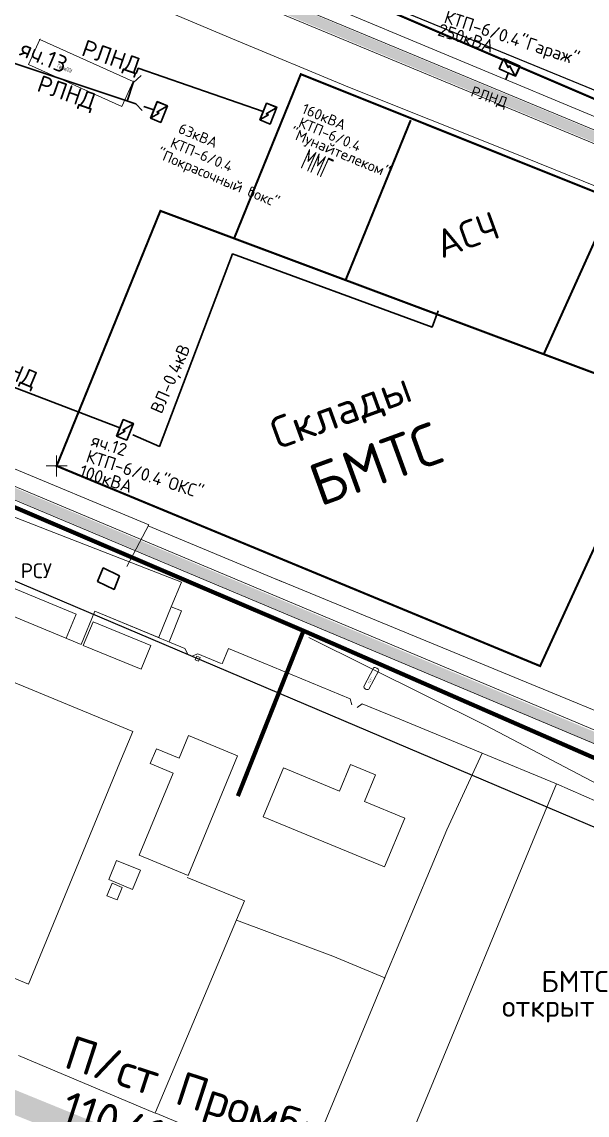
# Model space of a CAD drawing. Header units: millimetres. Extents: x 519 to 9564855, y -810 to 5021775.
# Drawn here: x 9523274 to 9523541, y 5006320 to 5006836 of the extents above; entities that cross this region are included whole.
import ezdxf

# ---------------------------------------------------------------- set-up
doc = ezdxf.new("R2010")
doc.units = ezdxf.units.MM
doc.header["$LTSCALE"] = 2
doc.header["$MEASUREMENT"] = 0
doc.header["$PDMODE"] = 2
doc.header["$PDSIZE"] = 5
doc.linetypes.add('DASHED', pattern=[0.75, 0.5, -0.25])
doc.linetypes.add('HIDDEN2', pattern=[4.7625, 3.175, -1.5875])
for name, color, linetype in [('0_ANNOT_Dimensions', 7, 'Continuous'), ('COMPOUND', 3, 'Continuous'), ('Layer1', 1, 'Continuous'), ('POINT', 7, 'Continuous'), ('PPLINE_WAT', 7, 'WTR_LINE'), ('PT_ID', 7, 'Continuous'), ('ROAD_ASF', 9, 'Continuous'), ('Скважины на 2014 год', 70, 'Continuous')]:
    doc.layers.add(name, color=color, linetype=linetype)
for name, color, linetype, lineweight in [('Land lease as of 24.06.2004', 47, 'HIDDEN2', 70), ('Оптиковолоконный кабель', 220, 'CAB6', 20), ('Электро', 1, 'Continuous', 30), ('Электроснаб', 1, 'Continuous', 18), ('Электроснабжене', 1, 'Continuous', 18)]:
    doc.layers.add(name, color=color, linetype=linetype, lineweight=lineweight)
doc.styles.add('92051501$0$STANDARD', font='simplex.shx')
doc.styles.add('Elect', font='isocpeur.ttf')
doc.styles.get("Standard").update_dxf_attribs({"font": 'isocpeur.ttf', "width": 0.5})
doc.styles.add('STD', font='txt')
doc.linetypes.add('CAB', pattern='A,0.7,-0.43403,["K",Standard,S=0.9,R=0,X=-0.4,Y=-0.3],-0.8', length=1.93403)
doc.linetypes.add('CAB6', pattern='A,0.9,-0.9,["6",Standard,S=0.9,R=0,X=-0.8,Y=-0.4],11', length=12.8)
doc.linetypes.add('TRACKS', pattern='A,0.15,[130,ltypeshp.shx,S=0.25,R=0,X=0,Y=0],0.15', length=0.3)
doc.linetypes.add('WTR_LINE', pattern='A,0.5,-0.2,["W",92051501$0$STANDARD,S=0.1,R=0,X=-0.1,Y=-0.05],-0.05', length=0.75)
doc.dimstyles.new('ISO-25', dxfattribs={"dimtxt": 15, "dimasz": 10, "dimexe": 5, "dimexo": 5, "dimgap": 5, "dimtad": 1, "dimtxsty": 'Standard', "dimblk": 'OBLIQUE', "dimcen": 50, "dimadec": 0, "dimazin": 0, "dimtfac": 1, "dimtmove": 0, "dimatfit": 3, "dimfxl": 0, "dimarcsym": 0})

# ---------------------------------------------------------------- blocks, each defined once
blk = doc.blocks.new('CROSS')
at = {"color": 0}
for p, q in [((-50, 0), (50, 0)), ((0, -50), (0, 50))]:
    blk.add_line(p, q, dxfattribs=at)
blk = doc.blocks.new('_Oblique')
at = {"color": 0, "linetype": 'ByBlock', "lineweight": -2}
blk.add_line((-0.5, -0.5), (0.5, 0.5), dxfattribs=at)
blk = doc.blocks.new('*D107')
at = {"layer": '0_ANNOT_Dimensions', "color": 0, "lineweight": -2, "transparency": 16777216}
for p, q in [((9523314.06, 5006886.19), (9523320.3, 5006901.39)), ((9523318.4, 5006896.76), (9524318.55, 5006485.95)), ((9524314.21, 5006475.39), (9524320.45, 5006490.58))]:
    blk.add_line(p, q, dxfattribs=at)
at = {"layer": 'DEFPOINTS', "color": 0, "lineweight": 25, "transparency": 16777216}
for p in [(9523312.16, 5006881.57), (9524318.55, 5006485.95), (9524312.31, 5006470.76)]:
    blk.add_point(p, dxfattribs=at)
at = {"layer": '0_ANNOT_Dimensions', "color": 0, "lineweight": -2, "transparency": 16777216, "xscale": 10, "yscale": 10, "zscale": 10}
for p, rotation in [((9523318.4, 5006896.76), 157.6697679268706), ((9524318.55, 5006485.95), 337.6697679268705)]:
    blk.add_blockref('_Oblique', p, dxfattribs=dict(at, rotation=rotation))
at = {"layer": '0_ANNOT_Dimensions', "color": 0, "lineweight": 25, "transparency": 16777216, "insert": (9523823.79, 5006704.31), "char_height": 15, "attachment_point": 5, "rotation": 337.6698, "bg_fill": 3, "box_fill_scale": 1.25, "bg_fill_color": 256, "bg_fill_true_color": 13158600, "bg_fill_transparency": 0}
blk.add_mtext('1081,23', dxfattribs=at)
blk = doc.blocks.new('*D108')
at = {"layer": '0_ANNOT_Dimensions', "color": 0, "lineweight": -2, "transparency": 16777216}
for p, q in [((9522897.82, 5006770.66), (9522881.49, 5006732.24)), ((9522883.44, 5006736.84), (9524304.47, 5006132.63)), ((9524318.85, 5006166.44), (9524302.51, 5006128.03))]:
    blk.add_line(p, q, dxfattribs=at)
at = {"layer": 'DEFPOINTS', "color": 0, "lineweight": 25, "transparency": 16777216}
for p in [(9522899.78, 5006775.26), (9524320.81, 5006171.05), (9524304.47, 5006132.63)]:
    blk.add_point(p, dxfattribs=at)
at = {"layer": '0_ANNOT_Dimensions', "color": 0, "lineweight": -2, "transparency": 16777216, "xscale": 10, "yscale": 10, "zscale": 10}
for p, rotation in [((9522883.44, 5006736.84), 156.9651309655296), ((9524304.47, 5006132.63), 336.9651309655296)]:
    blk.add_blockref('_Oblique', p, dxfattribs=dict(at, rotation=rotation))
at = {"layer": '0_ANNOT_Dimensions', "color": 0, "lineweight": 25, "transparency": 16777216, "insert": (9523599.44, 5006447.62), "char_height": 15, "attachment_point": 5, "rotation": 336.9651, "bg_fill": 3, "box_fill_scale": 1.25, "bg_fill_color": 256, "bg_fill_true_color": 13158600, "bg_fill_transparency": 0}
blk.add_mtext('1544,15', dxfattribs=at)

msp = doc.modelspace()

# ---------------------------------------------------------------- linework, layer by layer
at = {"lineweight": 0}
for p, q in [((9523257.60611, 5006573.75435), (9523299.65845, 5006556.38049)), ((9523299.65845, 5006556.38049), (9523294.96178, 5006545.0125)), ((9523303.09498, 5006541.65228), (9523307.71528, 5006552.83543)), ((9523307.71528, 5006552.83543), (9523334.97998, 5006541.57106)), ((9523217.58913, 5006546.03412), (9523326.46309, 5006501.053)), ((9523303.09498, 5006541.65228), (9523330.35968, 5006530.38791)), ((9523334.97998, 5006541.57106), (9523330.35968, 5006530.38791)), ((9523368.64442, 5006532.96437), (9523371.6228, 5006540.17334)), ((9523355.86969, 5006534.77988), (9523356.63337, 5006536.62833)), ((9523357.44087, 5006534.13075), (9523355.86969, 5006534.77988)), ((9523356.63337, 5006536.62833), (9523358.20456, 5006535.9792)), ((9523358.20456, 5006535.9792), (9523357.44087, 5006534.13075)), ((9523434.74752, 5006514.09346), (9523445.83824, 5006509.51134)), ((9523320.39179, 5006486.35779), (9523326.46309, 5006501.053)), ((9523352.79231, 5006499.04741), (9523348.40111, 5006488.41879)), ((9523352.79231, 5006499.04741), (9523375.89799, 5006489.50133)), ((9523337.58765, 5006492.88636), (9523334.68565, 5006485.86223)), ((9523345.62843, 5006489.56432), (9523337.58765, 5006492.88636)), ((9523320.39179, 5006486.35779), (9523277.16715, 5006381.73527)), ((9523334.68565, 5006485.86223), (9523345.49911, 5006481.39467)), ((9523345.62843, 5006489.56432), (9523348.40111, 5006488.41879)), ((9523375.89799, 5006489.50133), (9523352.56738, 5006433.03105)), ((9523345.49911, 5006481.39467), (9523329.4617, 5006442.57712)), ((9523388.01528, 5006460.69142), (9523397.56136, 5006483.79709)), ((9523423.99426, 5006472.87638), (9523397.56136, 5006483.79709)), ((9523423.99426, 5006472.87638), (9523429.14914, 5006485.35345)), ((9523429.14914, 5006485.35345), (9523440.97925, 5006480.46586)), ((9523440.97925, 5006480.46586), (9523435.82436, 5006467.98879)), ((9523435.82436, 5006467.98879), (9523454.86344, 5006460.12283)), ((9523445.31737, 5006437.01715), (9523388.01528, 5006460.69142)), ((9523454.86344, 5006460.12283), (9523445.31737, 5006437.01715)), ((9523315.0884, 5006431.09547), (9523318.83046, 5006440.1529)), ((9523318.83046, 5006440.1529), (9523330.10604, 5006435.49441)), ((9523352.56738, 5006433.03105), (9523329.4617, 5006442.57712)), ((9523330.10604, 5006435.49441), (9523326.36397, 5006426.43699)), ((9523314.20364, 5006423.45432), (9523316.64744, 5006429.36937)), ((9523326.36397, 5006426.43699), (9523315.0884, 5006431.09547)), ((9523316.64744, 5006429.36937), (9523321.45342, 5006427.38379)), ((9523352.18553, 5006432.10682), (9523379.17297, 5006420.957)), ((9523321.45342, 5006427.38379), (9523319.00962, 5006421.46873)), ((9523277.16715, 5006381.73527), (9523187.97923, 5006418.58313)), ((9523319.00962, 5006421.46873), (9523314.20364, 5006423.45432)), ((9523379.17297, 5006420.957), (9523337.21059, 5006321.22291)), ((9523420.88724, 5006394.84819), (9523375.4309, 5006411.89958)), ((9523420.88724, 5006394.84819), (9523445.35025, 5006384.74302)), ((9523445.35025, 5006384.74302), (9523406.94412, 5006291.97982))]:
    msp.add_line(p, q, dxfattribs=at)
at = {"color": 3, "lineweight": 0}
for p, q in [((9523344.62312, 5006559.8104, -14.75204), (9523349.48979, 5006571.58987, -25.292)), ((9523302.07833, 5006542.07231), (9523252.90944, 5006562.38636)), ((9523349.35862, 5006557.9089), (9523344.62312, 5006559.8104, -14.75204)), ((9523302.07833, 5006542.07231), (9523308.56966, 5006557.78417)), ((9523308.56966, 5006557.78417), (9523351.08411, 5006540.21939)), ((9523308.56966, 5006557.78417), (9523339.06915, 5006545.18335)), ((9523343.56589, 5006543.32553), (9523349.35862, 5006557.9089)), ((9523351.08411, 5006540.21939), (9523352.42145, 5006537.53396)), ((9523357.09158, 5006537.73741), (9523354.31879, 5006536.59214)), ((9523357.09158, 5006537.73741), (9523368.18231, 5006533.15529)), ((9523388.0061, 5006533.4046), (9523371.6228, 5006540.17334)), ((9523388.0061, 5006533.4046), (9523424.51308, 5006518.3218)), ((9523424.51308, 5006518.3218), (9523429.01731, 5006516.46089)), ((9523429.01731, 5006516.46089), (9523429.84875, 5006513.57841)), ((9523434.74752, 5006514.09346), (9523432.32882, 5006512.31866)), ((9523434.74752, 5006514.09346), (9523452.51578, 5006506.75253)), ((9523452.51578, 5006506.75253), (9523491.31022, 5006490.72467)), ((9523272.51469, 5006347.95193), (9523337.03497, 5006320.8055)), ((9523337.05785, 5006320.85322), (9523406.9382, 5006291.96552))]:
    msp.add_line(p, q, dxfattribs=at)
at = {"color": 0, "lineweight": 0}
for p, q in [((9523440.14483, 5006531.15447, -24.904), (9523435.41828, 5006522.28326, -24.904)), ((9523442.62692, 5006529.86028), (9523437.90037, 5006520.98907)), ((9523491.31022, 5006490.72467), (9523474.71799, 5006454.49254)), ((9523474.71799, 5006454.49254), (9523445.04406, 5006383.97807))]:
    msp.add_line(p, q, dxfattribs=at)
at = {"lineweight": 0, "elevation": -0.2375}
for points in [[(9523282.4952, 5006827.8531), (9523277.15943, 5006815.99858)], [(9523326.5681, 5006808.0157), (9523282.4952, 5006827.8531)], [(9523277.15943, 5006815.99858), (9523321.23233, 5006796.16118)], [(9523321.23233, 5006796.16118), (9523326.5681, 5006808.0157)]]:
    msp.add_lwpolyline(points, dxfattribs=at)
at = {"color": 3, "lineweight": 0, "const_width": 1, "elevation": 2.4726}
msp.add_lwpolyline([(9523426.88165, 5006714.15301), (9523457.6093, 5006789.6611)], dxfattribs=at)
at = {"color": 5, "linetype": 'WTR_LINE', "lineweight": 0, "ltscale": 100, "const_width": 2}
for points in [[(9522961.68492, 5006530.42232), (9523070.127, 5006486.695), (9523143.587, 5006661.27), (9523407.015, 5006548.562), (9523796.011, 5006378.327), (9523736.775, 5006107.096), (9523707.544, 5005805.06), (9523700.818, 5005674.553), (9523703.853, 5005552.345), (9523709.802, 5004958.98), (9523711.38, 5004624.515), (9523707.966, 5004479.96), (9523732.1, 5004323.859), (9523751.102, 5004158.131), (9523770.225, 5003987.577), (9523817.419, 5003605.482), (9523831.27, 5003588.67), (9524021.596, 5003522.395), (9525884.76, 5002887.669), (9527000.923, 5002514.69), (9527059.994, 5002488.058), (9527832.679, 5002214.15)], [(9523407.015, 5006548.562), (9523376.02711, 5006470.48671)]]:
    msp.add_lwpolyline(points, dxfattribs=at)
at = {"color": 0, "lineweight": 0}
for centre, radius, start, end in [((9523440.56988, 5006528.94241, 24.904), 2.25253, 24.0469212, 100.8768694), ((9523437.13796, 5006522.55412, -24.904), 1.74088, 188.9507841, 295.9730065)]:
    msp.add_arc(centre, radius, start, end, dxfattribs=at)
at = {"color": 18, "linetype": 'ByBlock', "lineweight": 0, "ltscale": 5, "true_color": 0x000000}
msp.add_point((9523290.5, 5006626.4), dxfattribs=at)
at = {"layer": 'COMPOUND', "lineweight": 0, "const_width": 1}
for points in [[(9523429.237, 5006849.055), (9523446.237, 5006894.355), (9523395.437, 5006915.355), (9523466.837, 5007094.855), (9523701.64638, 5006999.60223), (9523606.6179, 5006772.9946), (9523429.237, 5006849.055)], [(9523553.3687, 5006752.287), (9523520.39435, 5006679.16225), (9523503.96693, 5006685.30909), (9523576.5324, 5006658.1564), (9523518.68997, 5006531.89737), (9523290.5, 5006626.4), (9523339.471, 5006746.8605), (9523374.26229, 5006733.84223), (9523405.7542, 5006811.3928), (9523553.3687, 5006752.287)], [(9523503.96693, 5006685.30909), (9523374.26229, 5006733.84223)]]:
    msp.add_lwpolyline(points, dxfattribs=at)
at = {"layer": 'Land lease as of 24.06.2004', "color": 35, "linetype": 'DASHED', "lineweight": 0, "ltscale": 5, "const_width": 7}
for points in [[(9522947.29702, 5006453.66587), (9523999.01, 5006031.01)], [(9522957, 5006455.98), (9523999.01, 5006031.01)]]:
    msp.add_lwpolyline(points, dxfattribs=at)
at = {"layer": 'Layer1', "color": 3, "lineweight": 0}
for p, q in [((9523526.35313, 5006476.24674), (9523491.31022, 5006490.72467)), ((9523443.91321, 5006276.70609), (9523526.35313, 5006476.24674)), ((9523526.35313, 5006476.24674), (9523650.92337, 5006422.03604))]:
    msp.add_line(p, q, dxfattribs=at)
at = {"layer": 'PPLINE_WAT', "color": 5, "lineweight": 0, "ltscale": 20}
for points in [[(9523060.72335, 5006474.85217), (9523149.261, 5006692.643), (9523221.586, 5006870.311), (9523268.93, 5006850.926), (9523277.053, 5006868.885), (9523373.576, 5006828.034), (9523428.773, 5006805.171), (9523503.549, 5006775.276), (9523581.09, 5006743.893)], [(9523394.05998, 5006572.94628), (9523682.80481, 5006453.97047), (9523782.577, 5006412.184), (9524033.432, 5006308.159), (9524136.788, 5006266.205), (9524101.6191, 5006188.47359)]]:
    msp.add_lwpolyline(points, dxfattribs=at)
at = {"layer": 'PPLINE_WAT', "lineweight": 0, "ltscale": 20}
for points in [[(9523150.24561, 5006695.06172), (9523198.306, 5006674.794), (9523191.991, 5006657.821), (9523334.026, 5006598.639), (9523323.61043, 5006578.98139)], [(9523333.75368, 5006598.12504), (9523397.433, 5006571.538)]]:
    msp.add_lwpolyline(points, dxfattribs=at)
at = {"layer": 'ROAD_ASF', "color": 8, "lineweight": 0, "const_width": 5}
for points in [[(9524210.52931, 5006221.1802), (9524247.57311, 5006289.06783), (9524268.60548, 5006338.26024), (9524293.31878, 5006390.58136), (9524310.33672, 5006428.29839), (9524309.35286, 5006468.77954), (9524236.04314, 5006500.82822), (9524173.76616, 5006526.05062), (9524117.80171, 5006548.86999), (9524058.88846, 5006573.25861), (9524016.65496, 5006590.421), (9523897.3215, 5006636.78169), (9523753.71169, 5006695.0093), (9523709.78722, 5006714.29558), (9523625.91282, 5006747.90004), (9523311.5592, 5006878.56995), (9523269.12538, 5006878.63964)], [(9523170.07911, 5006655.78082), (9524320.80617, 5006171.04633)]]:
    msp.add_lwpolyline(points, dxfattribs=at)
at = {"layer": 'ROAD_ASF', "lineweight": 0}
for points in [[(9524213.16276, 5006219.74322), (9524250.27521, 5006287.75666), (9524271.34197, 5006337.02949), (9524296.04257, 5006389.32371), (9524313.35245, 5006427.68777), (9524312.30554, 5006470.76287), (9524237.20728, 5006503.59345), (9524174.89885, 5006528.82856), (9524118.9492, 5006551.64186), (9524060.02692, 5006576.03422), (9524017.76292, 5006593.209), (9523898.44871, 5006639.56186), (9523754.91778, 5006697.75618), (9523710.94844, 5006717.06216), (9523627.06433, 5006750.67024), (9523312.16041, 5006881.56891), (9523271.75252, 5006881.63964)], [(9524207.89585, 5006222.61718), (9524244.871, 5006290.379), (9524265.869, 5006339.491), (9524290.595, 5006391.839), (9524307.321, 5006428.909), (9524306.576, 5006459.562), (9524291.029, 5006473.516), (9524234.879, 5006498.063), (9524172.64, 5006523.27), (9524116.669, 5006546.092), (9524057.75, 5006570.483), (9524015.547, 5006587.633), (9523896.235, 5006633.985), (9523752.584, 5006692.228), (9523708.626, 5006711.529), (9523624.797, 5006745.115), (9523310.958, 5006875.571), (9523271.74202, 5006875.63965)], [(9523171.24202, 5006658.54626), (9524320.48734, 5006175.2707)], [(9523168.9162, 5006653.01539), (9524309.62724, 5006173.32862)]]:
    msp.add_lwpolyline(points, dxfattribs=at)
at = {"layer": 'Оптиковолоконный кабель', "linetype": 'CAB', "lineweight": 0, "ltscale": 0.5}
msp.add_lwpolyline([(9523409.545, 5006545.405), (9523492.679, 5006504.061), (9523552.43855, 5006472.62289), (9523579.56589, 5006458.35183), (9523582.951, 5006456.571), (9523613.87, 5006446.626), (9523789.469, 5006371.087), (9523707.722, 5006026.346), (9523696.146, 5005917.127)], dxfattribs=at)
at = {"layer": 'Скважины на 2014 год', "color": 3, "lineweight": 0, "ltscale": 5}
msp.add_line((9523243.13023, 5006612.89885), (9523349.48979, 5006571.58987, -25.292), dxfattribs=at)
at = {"layer": 'Скважины на 2014 год', "color": 0, "linetype": 'ByBlock', "lineweight": 0, "ltscale": 5}
msp.add_line((9523344.62312, 5006559.8104, -14.75204), (9523338.7239, 5006545.53171, -1.97584), dxfattribs=at)
at = {"layer": 'Электро'}
for p, q in [((9523327.93263, 5006797.3409, 0), (9523251.9909, 5006822.66714, 0)), ((9523499.30635, 5006813.86483, 0), (9523501.45858, 5006818.69315, 0)), ((9523501.45858, 5006818.69315, 0), (9523509.24447, 5006815.22258, 0)), ((9523509.17987, 5006815.19781, 0), (9523501.60078, 5006818.5762, 0)), ((9523501.60078, 5006818.5762, 0), (9523503.68274, 5006814.43409, 0)), ((9523328.06625, 5006811.68422, 0), (9523328.91906, 5006814.30961, 0)), ((9523328.91906, 5006814.30961, 0), (9523387.98041, 5006793.78611, 0)), ((9523507.09225, 5006810.39426, 0), (9523499.30635, 5006813.86483, 0)), ((9523503.63216, 5006811.87854, 0), (9523502.47818, 5006808.85038, 0)), ((9523503.68274, 5006814.43409, 0), (9523504.16627, 5006815.51884, 0)), ((9523504.16627, 5006815.51884, 0), (9523506.99141, 5006810.45721, 0)), ((9523506.99141, 5006810.45721, 0), (9523509.17987, 5006815.19781, 0)), ((9523509.24447, 5006815.22258, 0), (9523507.09225, 5006810.39426, 0)), ((9523323.84941, 5006798.70263, 0), (9523326.65272, 5006807.33264, 0)), ((9523326.65272, 5006807.33264, 0), (9523330.33254, 5006810.75068, 0)), ((9523327.93263, 5006797.3409, 0), (9523330.80112, 5006794.31936, 0)), ((9523336.37053, 5006794.5269, 0), (9523331.70555, 5006796.08265, 0)), ((9523334.77968, 5006790.57273, 0), (9523337.96138, 5006798.48106, 0)), ((9523337.98851, 5006798.41741, 0), (9523334.89132, 5006790.71913, 0)), ((9523337.8522, 5006793.3954, 0), (9523342.80643, 5006796.4049, 0)), ((9523337.96138, 5006798.48106, 0), (9523342.86562, 5006796.50798, 0)), ((9523342.80643, 5006796.4049, 0), (9523337.98851, 5006798.41741, 0)), ((9523342.86562, 5006796.50798, 0), (9523339.68393, 5006788.59964, 0)), ((9523386.38956, 5006789.83194, 0), (9523389.57125, 5006797.74028, 0)), ((9523389.59838, 5006797.67663, 0), (9523386.5012, 5006789.97835, 0)), ((9523389.46207, 5006792.65461, 0), (9523394.41631, 5006795.66412, 0)), ((9523389.57125, 5006797.74028, 0), (9523394.4755, 5006795.7672, 0)), ((9523394.41631, 5006795.66412, 0), (9523389.59838, 5006797.67663, 0)), ((9523394.4755, 5006795.7672, 0), (9523391.29381, 5006787.85886, 0)), ((9523339.68393, 5006788.59964, 0), (9523334.77968, 5006790.57273, 0)), ((9523334.89132, 5006790.71913, 0), (9523338.95401, 5006792.95211, 0)), ((9523338.95401, 5006792.95211, 0), (9523337.8522, 5006793.3954, 0)), ((9523386.5012, 5006789.97835, 0), (9523390.56388, 5006792.21133, 0)), ((9523390.56388, 5006792.21133, 0), (9523389.46207, 5006792.65461, 0)), ((9523391.29381, 5006787.85886, 0), (9523386.38956, 5006789.83194, 0)), ((9523339.08967, 5006635.52326, 0), (9523373.50324, 5006726.5311, 0)), ((9523320.33643, 5006644.42039, 0), (9523212.0751, 5006685.79469, 0)), ((9523318.74559, 5006640.46622, 0), (9523321.92728, 5006648.37456, 0)), ((9523321.95441, 5006648.31091, 0), (9523318.85722, 5006640.61263, 0)), ((9523321.8181, 5006643.28889, 0), (9523326.77233, 5006646.2984, 0)), ((9523321.92728, 5006648.37456, 0), (9523326.83152, 5006646.40148, 0)), ((9523326.77233, 5006646.2984, 0), (9523321.95441, 5006648.31091, 0)), ((9523326.83152, 5006646.40148, 0), (9523323.64983, 5006638.49314, 0)), ((9523318.85722, 5006640.61263, 0), (9523322.91991, 5006642.84561, 0)), ((9523322.91991, 5006642.84561, 0), (9523321.8181, 5006643.28889, 0)), ((9523326.42799, 5006641.06985, 0), (9523339.08967, 5006635.52326, 0)), ((9523323.64983, 5006638.49314, 0), (9523318.74559, 5006640.46622, 0))]:
    msp.add_line(p, q, dxfattribs=at)
at = {"layer": 'Электро', "ltscale": 25}
for p, q in [((9523373.50324, 5006726.5311, 0), (9523467.66844, 5006691.90822, 0)), ((9523467.66844, 5006691.90822, 0), (9523470.53962, 5006699.71708, 0)), ((9523312.466, 5006578.21212, 0), (9523309.86001, 5006571.88971, 0)), ((9523320.15548, 5006574.42689, 0), (9523312.466, 5006578.21212, 0)), ((9523317.71583, 5006568.05043, 0), (9523320.15548, 5006574.42689, 0)), ((9523309.86001, 5006571.88971, 0), (9523317.71583, 5006568.05043, 0))]:
    msp.add_line(p, q, dxfattribs=at)
at = {"layer": 'Электроснаб', "color": 1, "linetype": 'ByBlock', "lineweight": 0}
for p, q in [((9523327.93263, 5006797.3409, 0), (9523251.9909, 5006822.66714, 0)), ((9523499.30635, 5006813.86483, 0), (9523501.45858, 5006818.69315, 0)), ((9523501.45858, 5006818.69315, 0), (9523509.24447, 5006815.22258, 0)), ((9523509.17987, 5006815.19781, 0), (9523501.60078, 5006818.5762, 0)), ((9523501.60078, 5006818.5762, 0), (9523503.68274, 5006814.43409, 0)), ((9523328.06625, 5006811.68422, 0), (9523328.91906, 5006814.30961, 0)), ((9523328.91906, 5006814.30961, 0), (9523387.98041, 5006793.78611, 0)), ((9523507.09225, 5006810.39426, 0), (9523499.30635, 5006813.86483, 0)), ((9523503.63216, 5006811.87854, 0), (9523502.47818, 5006808.85038, 0)), ((9523503.68274, 5006814.43409, 0), (9523504.16627, 5006815.51884, 0)), ((9523504.16627, 5006815.51884, 0), (9523506.99141, 5006810.45721, 0)), ((9523506.99141, 5006810.45721, 0), (9523509.17987, 5006815.19781, 0)), ((9523509.24447, 5006815.22258, 0), (9523507.09225, 5006810.39426, 0)), ((9523323.84941, 5006798.70263, 0), (9523326.65272, 5006807.33264, 0)), ((9523326.65272, 5006807.33264, 0), (9523330.33254, 5006810.75068, 0)), ((9523327.93263, 5006797.3409, 0), (9523330.80112, 5006794.31936, 0)), ((9523336.37053, 5006794.5269, 0), (9523331.70555, 5006796.08265, 0)), ((9523334.77968, 5006790.57273, 0), (9523337.96138, 5006798.48106, 0)), ((9523337.98851, 5006798.41741, 0), (9523334.89132, 5006790.71913, 0)), ((9523337.8522, 5006793.3954, 0), (9523342.80643, 5006796.4049, 0)), ((9523337.96138, 5006798.48106, 0), (9523342.86562, 5006796.50798, 0)), ((9523342.80643, 5006796.4049, 0), (9523337.98851, 5006798.41741, 0)), ((9523342.86562, 5006796.50798, 0), (9523339.68393, 5006788.59964, 0)), ((9523386.38956, 5006789.83194, 0), (9523389.57125, 5006797.74028, 0)), ((9523389.59838, 5006797.67663, 0), (9523386.5012, 5006789.97835, 0)), ((9523389.46207, 5006792.65461, 0), (9523394.41631, 5006795.66412, 0)), ((9523389.57125, 5006797.74028, 0), (9523394.4755, 5006795.7672, 0)), ((9523394.41631, 5006795.66412, 0), (9523389.59838, 5006797.67663, 0)), ((9523394.4755, 5006795.7672, 0), (9523391.29381, 5006787.85886, 0)), ((9523339.68393, 5006788.59964, 0), (9523334.77968, 5006790.57273, 0)), ((9523334.89132, 5006790.71913, 0), (9523338.95401, 5006792.95211, 0)), ((9523338.95401, 5006792.95211, 0), (9523337.8522, 5006793.3954, 0)), ((9523386.5012, 5006789.97835, 0), (9523390.56388, 5006792.21133, 0)), ((9523390.56388, 5006792.21133, 0), (9523389.46207, 5006792.65461, 0)), ((9523391.29381, 5006787.85886, 0), (9523386.38956, 5006789.83194, 0)), ((9523339.08967, 5006635.52326, 0), (9523373.50324, 5006726.5311, 0)), ((9523320.33643, 5006644.42039, 0), (9523212.0751, 5006685.79469, 0)), ((9523318.74559, 5006640.46622, 0), (9523321.92728, 5006648.37456, 0)), ((9523321.95441, 5006648.31091, 0), (9523318.85722, 5006640.61263, 0)), ((9523321.8181, 5006643.28889, 0), (9523326.77233, 5006646.2984, 0)), ((9523321.92728, 5006648.37456, 0), (9523326.83152, 5006646.40148, 0)), ((9523326.77233, 5006646.2984, 0), (9523321.95441, 5006648.31091, 0)), ((9523326.83152, 5006646.40148, 0), (9523323.64983, 5006638.49314, 0)), ((9523318.85722, 5006640.61263, 0), (9523322.91991, 5006642.84561, 0)), ((9523322.91991, 5006642.84561, 0), (9523321.8181, 5006643.28889, 0)), ((9523326.42799, 5006641.06985, 0), (9523339.08967, 5006635.52326, 0)), ((9523323.64983, 5006638.49314, 0), (9523318.74559, 5006640.46622, 0))]:
    msp.add_line(p, q, dxfattribs=at)
at = {"layer": 'Электроснаб', "color": 1, "linetype": 'ByBlock', "lineweight": 0, "ltscale": 25}
for p, q in [((9523373.50324, 5006726.5311, 0), (9523467.66844, 5006691.90822, 0)), ((9523467.66844, 5006691.90822, 0), (9523470.53962, 5006699.71708, 0)), ((9523312.466, 5006578.21212, 0), (9523309.86001, 5006571.88971, 0)), ((9523320.15548, 5006574.42689, 0), (9523312.466, 5006578.21212, 0)), ((9523317.71583, 5006568.05043, 0), (9523320.15548, 5006574.42689, 0)), ((9523309.86001, 5006571.88971, 0), (9523317.71583, 5006568.05043, 0))]:
    msp.add_line(p, q, dxfattribs=at)
at = {"layer": 'Электроснабжене', "color": 1, "linetype": 'ByBlock', "lineweight": 0}
for p, q in [((9523357.36092, 5006869.50843, 0), (9523616.92567, 5006761.01209, 0)), ((9523327.93263, 5006797.3409, 0), (9523251.9909, 5006822.66714, 0)), ((9523499.30635, 5006813.86483, 0), (9523501.45858, 5006818.69315, 0)), ((9523501.45858, 5006818.69315, 0), (9523509.24447, 5006815.22258, 0)), ((9523509.17987, 5006815.19781, 0), (9523501.60078, 5006818.5762, 0)), ((9523501.60078, 5006818.5762, 0), (9523503.68274, 5006814.43409, 0)), ((9523328.06625, 5006811.68422, 0), (9523328.91906, 5006814.30961, 0)), ((9523328.91906, 5006814.30961, 0), (9523387.98041, 5006793.78611, 0)), ((9523507.09225, 5006810.39426, 0), (9523499.30635, 5006813.86483, 0)), ((9523503.63216, 5006811.87854, 0), (9523502.47818, 5006808.85038, 0)), ((9523503.68274, 5006814.43409, 0), (9523504.16627, 5006815.51884, 0)), ((9523504.16627, 5006815.51884, 0), (9523506.99141, 5006810.45721, 0)), ((9523506.99141, 5006810.45721, 0), (9523509.17987, 5006815.19781, 0)), ((9523509.24447, 5006815.22258, 0), (9523507.09225, 5006810.39426, 0)), ((9523323.84941, 5006798.70263, 0), (9523326.65272, 5006807.33264, 0)), ((9523326.65272, 5006807.33264, 0), (9523330.33254, 5006810.75068, 0)), ((9523327.93263, 5006797.3409, 0), (9523330.80112, 5006794.31936, 0)), ((9523336.37053, 5006794.5269, 0), (9523331.70555, 5006796.08265, 0)), ((9523334.77968, 5006790.57273, 0), (9523337.96138, 5006798.48106, 0)), ((9523337.98851, 5006798.41741, 0), (9523334.89132, 5006790.71913, 0)), ((9523337.8522, 5006793.3954, 0), (9523342.80643, 5006796.4049, 0)), ((9523337.96138, 5006798.48106, 0), (9523342.86562, 5006796.50798, 0)), ((9523342.80643, 5006796.4049, 0), (9523337.98851, 5006798.41741, 0)), ((9523342.86562, 5006796.50798, 0), (9523339.68393, 5006788.59964, 0)), ((9523386.38956, 5006789.83194, 0), (9523389.57125, 5006797.74028, 0)), ((9523389.59838, 5006797.67663, 0), (9523386.5012, 5006789.97835, 0)), ((9523389.46207, 5006792.65461, 0), (9523394.41631, 5006795.66412, 0)), ((9523389.57125, 5006797.74028, 0), (9523394.4755, 5006795.7672, 0)), ((9523394.41631, 5006795.66412, 0), (9523389.59838, 5006797.67663, 0)), ((9523394.4755, 5006795.7672, 0), (9523391.29381, 5006787.85886, 0)), ((9523339.68393, 5006788.59964, 0), (9523334.77968, 5006790.57273, 0)), ((9523334.89132, 5006790.71913, 0), (9523338.95401, 5006792.95211, 0)), ((9523338.95401, 5006792.95211, 0), (9523337.8522, 5006793.3954, 0)), ((9523386.5012, 5006789.97835, 0), (9523390.56388, 5006792.21133, 0)), ((9523390.56388, 5006792.21133, 0), (9523389.46207, 5006792.65461, 0)), ((9523391.29381, 5006787.85886, 0), (9523386.38956, 5006789.83194, 0)), ((9523339.08967, 5006635.52326, 0), (9523373.50324, 5006726.5311, 0)), ((9523320.33643, 5006644.42039, 0), (9523212.0751, 5006685.79469, 0)), ((9523318.74559, 5006640.46622, 0), (9523321.92728, 5006648.37456, 0)), ((9523321.95441, 5006648.31091, 0), (9523318.85722, 5006640.61263, 0)), ((9523321.8181, 5006643.28889, 0), (9523326.77233, 5006646.2984, 0)), ((9523321.92728, 5006648.37456, 0), (9523326.83152, 5006646.40148, 0)), ((9523326.77233, 5006646.2984, 0), (9523321.95441, 5006648.31091, 0)), ((9523326.83152, 5006646.40148, 0), (9523323.64983, 5006638.49314, 0)), ((9523318.85722, 5006640.61263, 0), (9523322.91991, 5006642.84561, 0)), ((9523322.91991, 5006642.84561, 0), (9523321.8181, 5006643.28889, 0)), ((9523326.42799, 5006641.06985, 0), (9523339.08967, 5006635.52326, 0)), ((9523323.64983, 5006638.49314, 0), (9523318.74559, 5006640.46622, 0))]:
    msp.add_line(p, q, dxfattribs=at)
at = {"layer": 'Электроснабжене', "color": 1, "linetype": 'ByBlock', "lineweight": 0, "ltscale": 25}
for p, q in [((9523373.50324, 5006726.5311, 0), (9523467.66844, 5006691.90822, 0)), ((9523467.66844, 5006691.90822, 0), (9523470.53962, 5006699.71708, 0)), ((9523312.466, 5006578.21212, 0), (9523309.86001, 5006571.88971, 0)), ((9523320.15548, 5006574.42689, 0), (9523312.466, 5006578.21212, 0)), ((9523317.71583, 5006568.05043, 0), (9523320.15548, 5006574.42689, 0)), ((9523309.86001, 5006571.88971, 0), (9523317.71583, 5006568.05043, 0))]:
    msp.add_line(p, q, dxfattribs=at)

# ---------------------------------------------------------------- block references
at = {"layer": 'POINT', "lineweight": 0, "xscale": 0.002, "yscale": 0.002, "zscale": 0.002}
for p in [(9523282.4952, 5006827.8531, -0.2458), (9523326.5681, 5006808.0157, -0.2375)]:
    msp.add_blockref('CROSS', p, dxfattribs=at)

# ---------------------------------------------------------------- texts
at = {"lineweight": 0}
for s, height, p in [('РСУ', 7, (9523273.55915, 5006573.38852)), ('БМТС', 10, (9523519.24593, 5006377.91443)), ('открытый склад', 10, (9523500.68573, 5006366.26347))]:
    msp.add_text(s, height=height, dxfattribs=at).set_placement(p)
at = {"linetype": 'TRACKS', "lineweight": 0, "width": 15.2115357, "attachment_point": 1}
for s, insert, char_height, rotation in [('ГаражППУ', (9523291.34058, 5006816.47588, 25.8096), 2, 336.6677632), ('ММГ', (9523409.25836, 5006776.35078, 25.8096), 10, 335.8657565)]:
    msp.add_mtext(s, dxfattribs=dict(at, insert=insert, char_height=char_height, rotation=rotation))
at = {"color": 0, "lineweight": 0, "insert": (9523437.54449, 5006524.01767), "char_height": 0.9, "attachment_point": 1, "rotation": 63.1176241}
msp.add_mtext('ЕМКОСТЬ', dxfattribs=at)
at = {"layer": 'COMPOUND', "lineweight": 0, "style": 'Elect'}
for s, height, p in [('АСЧ', 13.165875, (9523472.23071, 5006724.22628)), ('Склады ', 15, (9523394.93341, 5006634.04364)), ('БМТС', 20, (9523414.72808, 5006607.09688))]:
    msp.add_text(s, height=height, rotation=20, dxfattribs=at).set_placement(p)
at = {"layer": 'PT_ID', "lineweight": 0, "style": 'STD'}
for s, p in [(' 66', (9523282.4952, 5006827.8531, -0.2458)), (' 65', (9523326.5681, 5006808.0157, -0.2375))]:
    msp.add_text(s, height=0.25, dxfattribs=at).set_placement(p)
at = {"layer": 'Электро'}
for s, height, rotation, p in [('КТП-6/0.4"Гараж"', 6, 342, (9523472.87775, 5006835.88337, 0)), ('250кВА', 6, 342, (9523469.90308, 5006829.82458, 0)), ('РЛНД', 8, 340.7667046, (9523301.68837, 5006820.37381, 0)), ('яч.13', 8, 337.2572405, (9523272.42847, 5006820.4887, 0)), ('РЛНД', 8, 340.7667046, (9523280.68714, 5006803.59066, 0)), ('РЛНД', 5, 340.7667046, (9523485.56253, 5006801.19836, 0)), ('160кВА', 5, 337.2572405, (9523405.80668, 5006793.20223, 0)), ('КТП-6/0.4', 5, 337.2572405, (9523404.21833, 5006786.67945, 0)), ('63кВА', 5, 337.2572405, (9523347.44861, 5006783.87977, 0)), ('"Мунайтелеком"', 5, 337.2572405, (9523400.12194, 5006781.79753, 0)), ('КТП-6/0.4', 5, 337.2572405, (9523343.65303, 5006777.1385, 0)), ('"Покрасочный бокс"', 5, 337.2572405, (9523337.39394, 5006772.0327, 0)), ('ВЛ-0,4кВ', 6, 66.407345, (9523340.0086, 5006650.61355, 0)), ('РЛНД', 8, 337.2572405, (9523253.41515, 5006673.69864, 0)), ('яч.12', 6, 342, (9523306.34936, 5006636.07243, 0)), ('КТП-6/0.4"ОКС"', 6, 342, (9523303.89158, 5006628.48558, 0)), ('100кВА', 6, 342, (9523300.68445, 5006621.45256, 0)), ('П/ст Промбаза', 16, 342, (9523293.17659, 5006342.51125)), ('110/6 кВ', 16, 342, (9523291.29109, 5006316.39401))]:
    msp.add_text(s, height=height, rotation=rotation, dxfattribs=at).set_placement(p)
at = {"layer": 'Электроснаб', "color": 1, "linetype": 'ByBlock', "lineweight": 0}
for s, height, rotation, p in [('КТП-6/0.4"Гараж"', 6, 342, (9523472.87775, 5006835.88337, 0)), ('250кВА', 6, 342, (9523469.90308, 5006829.82458, 0)), ('РЛНД', 8, 340.7667046, (9523301.68837, 5006820.37381, 0)), ('яч.13', 8, 337.2572405, (9523272.42847, 5006820.4887, 0)), ('РЛНД', 8, 340.7667046, (9523280.68714, 5006803.59066, 0)), ('РЛНД', 5, 340.7667046, (9523485.56253, 5006801.19836, 0)), ('160кВА', 5, 337.2572405, (9523405.80668, 5006793.20223, 0)), ('КТП-6/0.4', 5, 337.2572405, (9523404.21833, 5006786.67945, 0)), ('63кВА', 5, 337.2572405, (9523347.44861, 5006783.87977, 0)), ('"Мунайтелеком"', 5, 337.2572405, (9523400.12194, 5006781.79753, 0)), ('КТП-6/0.4', 5, 337.2572405, (9523343.65303, 5006777.1385, 0)), ('"Покрасочный бокс"', 5, 337.2572405, (9523337.39394, 5006772.0327, 0)), ('ВЛ-0,4кВ', 6, 66.407345, (9523340.0086, 5006650.61355, 0)), ('РЛНД', 8, 337.2572405, (9523253.41515, 5006673.69864, 0)), ('яч.12', 6, 342, (9523306.34936, 5006636.07243, 0)), ('КТП-6/0.4"ОКС"', 6, 342, (9523303.89158, 5006628.48558, 0)), ('100кВА', 6, 342, (9523300.68445, 5006621.45256, 0)), ('П/ст Промбаза', 16, 342, (9523293.17659, 5006342.51125)), ('110/6 кВ', 16, 342, (9523291.29109, 5006316.39401))]:
    msp.add_text(s, height=height, rotation=rotation, dxfattribs=at).set_placement(p)
at = {"layer": 'Электроснабжене', "color": 1, "linetype": 'ByBlock', "lineweight": 0}
for s, height, rotation, p in [('КТП-6/0.4"Гараж"', 6, 342, (9523472.87775, 5006835.88337, 0)), ('250кВА', 6, 342, (9523469.90308, 5006829.82458, 0)), ('РЛНД', 8, 340.7667046, (9523301.68837, 5006820.37381, 0)), ('яч.13', 8, 337.2572405, (9523272.42847, 5006820.4887, 0)), ('РЛНД', 8, 340.7667046, (9523280.68714, 5006803.59066, 0)), ('РЛНД', 5, 340.7667046, (9523485.56253, 5006801.19836, 0)), ('160кВА', 5, 337.2572405, (9523405.80668, 5006793.20223, 0)), ('КТП-6/0.4', 5, 337.2572405, (9523404.21833, 5006786.67945, 0)), ('63кВА', 5, 337.2572405, (9523347.44861, 5006783.87977, 0)), ('"Мунайтелеком"', 5, 337.2572405, (9523400.12194, 5006781.79753, 0)), ('КТП-6/0.4', 5, 337.2572405, (9523343.65303, 5006777.1385, 0)), ('"Покрасочный бокс"', 5, 337.2572405, (9523337.39394, 5006772.0327, 0)), ('ВЛ-0,4кВ', 6, 66.407345, (9523340.0086, 5006650.61355, 0)), ('РЛНД', 8, 337.2572405, (9523253.41515, 5006673.69864, 0)), ('яч.12', 6, 342, (9523306.34936, 5006636.07243, 0)), ('КТП-6/0.4"ОКС"', 6, 342, (9523303.89158, 5006628.48558, 0)), ('100кВА', 6, 342, (9523300.68445, 5006621.45256, 0)), ('П/ст Промбаза', 16, 342, (9523293.17659, 5006342.51125)), ('110/6 кВ', 16, 342, (9523291.29109, 5006316.39401))]:
    msp.add_text(s, height=height, rotation=rotation, dxfattribs=at).set_placement(p)

# ---------------------------------------------------------------- next in the draw order: dimensions: what is measured, and where the dimension line sits
at = {"layer": '0_ANNOT_Dimensions', "lineweight": 25}
dim = msp.add_aligned_dim(p1=(9523312.16041, 5006881.56891), p2=(9524312.30554, 5006470.76287), distance=16.42331, dimstyle='ISO-25', override={"dimtfill": 1}, dxfattribs=at)
dim.commit()
dim.dimension.update_dxf_attribs({"geometry": '*D107', "text_midpoint": (9523823.79214, 5006704.30774)})

# ---------------------------------------------------------------- next in the draw order: dimensions: what is measured, and where the dimension line sits
dim = msp.add_aligned_dim(p1=(9522899.77955, 5006775.25724), p2=(9524320.80617, 5006171.04633), distance=-41.74576, dimstyle='ISO-25', override={"dimtfill": 1}, dxfattribs=at)
dim.commit()
dim.dimension.update_dxf_attribs({"geometry": '*D108', "text_midpoint": (9523599.43618, 5006447.61828)})

doc.saveas('drawing.dxf')
